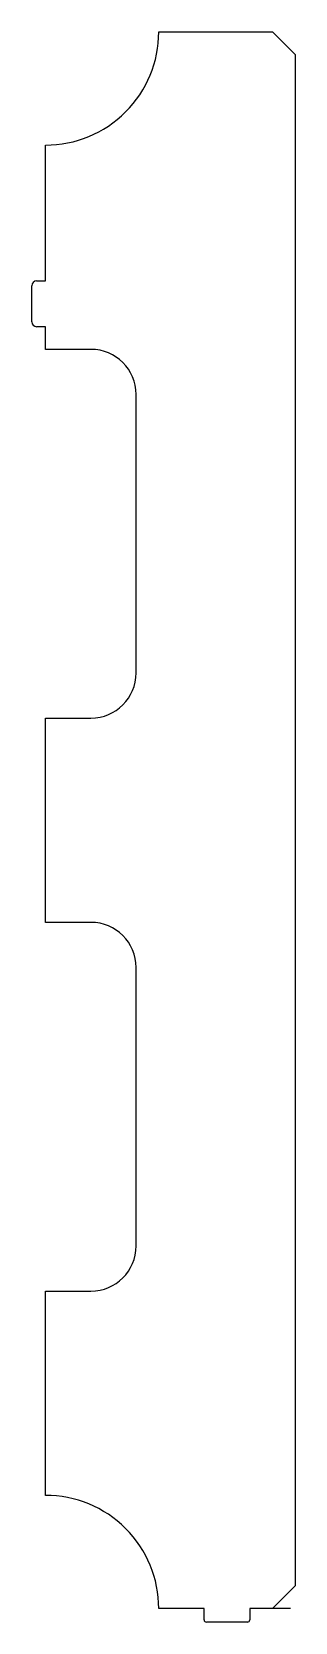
# Model space of a CAD drawing. Extents: x 48 to 106, y 691 to 1042.
import ezdxf

# ---------------------------------------------------------------- set-up
doc = ezdxf.new("R2010")
doc.units = 0

msp = doc.modelspace()

# ---------------------------------------------------------------- linework, layer by layer
for p, q in [((75.95, 1041.95), (101.02, 1041.95)), ((101.02, 1041.95), (106.05, 1036.92)), ((106.05, 1036.92), (106.05, 698.88)), ((50.95, 986.95), (50.95, 1016.95)), ((49, 986.95), (50.95, 986.95)), ((47.95, 977.9), (47.95, 985.9)), ((50.95, 976.85), (49, 976.85)), ((50.95, 971.85), (50.95, 976.85)), ((61, 971.85), (50.95, 971.85)), ((70.95, 900.4), (70.95, 961.9)), ((50.95, 845.35), (50.95, 890.45)), ((50.95, 890.45), (61, 890.45)), ((61, 845.35), (50.95, 845.35)), ((70.95, 773.9), (70.95, 835.4)), ((50.95, 718.85), (50.95, 763.95)), ((50.95, 763.95), (61, 763.95)), ((106.05, 698.88), (101.04, 693.86)), ((85.95, 693.85), (75.95, 693.85)), ((85.95, 691.4), (85.95, 693.85)), ((101, 693.85), (96.05, 693.85)), ((96.05, 693.85), (96.05, 691.4)), ((105, 693.85), (101, 693.85)), ((95.5, 690.85), (86.5, 690.85))]:
    msp.add_line(p, q)
for centre, radius, start, end in [((51, 1041.9), 24.95, 269.8852, 0.1148), ((49, 985.9), 1.05, 90, 180), ((49, 977.9), 1.05, 180, 270), ((61, 961.9), 9.95, 0, 90), ((61, 900.4), 9.95, 270, 360), ((61, 835.4), 9.95, 0, 90), ((61, 773.9), 9.95, 270, 360), ((51, 693.9), 24.95, 359.8852, 90.1148), ((86.5, 691.4), 0.55, 180, 270), ((95.5, 691.4), 0.55, 270, 0)]:
    msp.add_arc(centre, radius, start, end)

doc.saveas('drawing.dxf')
